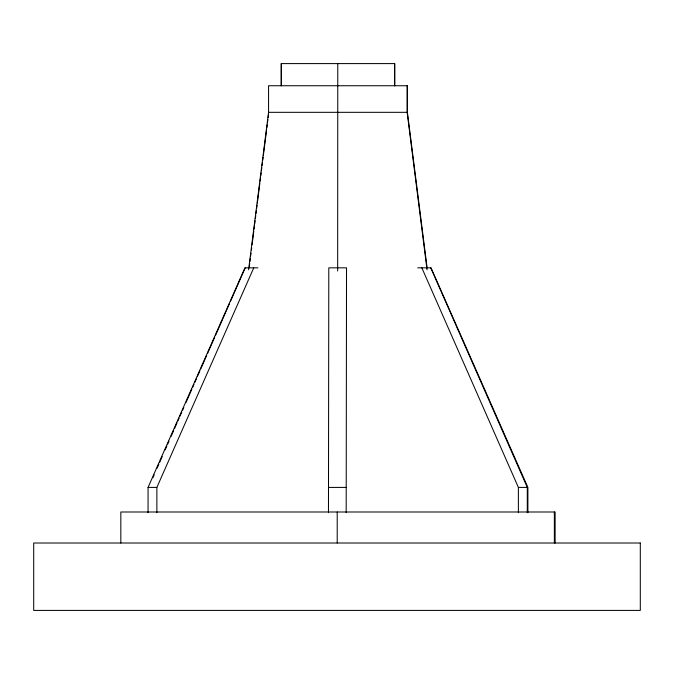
<?xml version="1.0" encoding="UTF-8"?>
<svg xmlns="http://www.w3.org/2000/svg" width="674" height="674" viewBox="0 0 674 674"><rect width="100%" height="100%" fill="white"/><g stroke="black" fill="none" stroke-linecap="round" stroke-linejoin="round"><path stroke-width="1.01" d="M337.666 270.99L337.775 63.592M328.465 512.661L328.802 267.839L346.529 267.839L346.183 512.661M248.596 269.794L268.564 112.322L268.564 85.741L407.391 85.741L407.391 112.322L427.097 267.704M249.304 266.66L249.7 263.534M249.961 261.445L250.357 258.319M250.618 256.238L251.014 253.104M251.41 249.978L251.68 247.889M252.076 244.763L253.786 231.207M254.047 229.118L254.443 225.992M254.705 223.903L255.101 220.777M255.37 218.688L255.758 215.562M256.027 213.481L256.423 210.347M256.684 208.266L257.08 205.132M257.342 203.051L259.844 183.235M260.113 181.146L260.509 178.02M260.771 175.931L261.167 172.805M261.428 170.724L261.824 167.59M262.085 165.509L262.481 162.375M262.742 160.294L263.138 157.16M263.408 155.079L266.567 130.048M266.828 127.967L267.224 124.833M267.485 122.752L267.881 119.618M268.151 117.537L268.547 114.403M152.905 477.782L154.169 474.892M157.135 468.152L158.828 464.302M159.679 462.372L162.215 456.593M165.181 449.853L166.874 446.003M167.725 444.073L168.989 441.184M171.112 436.373L173.648 430.593M174.499 428.664L177.035 422.893M177.885 420.964L179.158 418.074M180 416.144L181.694 412.294M182.544 410.373L183.808 407.484M185.931 402.664L191.854 389.184M192.705 387.255L193.977 384.365M194.82 382.444L196.513 378.586M197.364 376.665L199.9 370.885M200.751 368.956L206.674 355.476M207.525 353.547L214.72 337.177M215.57 335.256L229.539 303.477M230.39 301.548L245.21 267.839M148.061 512.661L148.061 487.412L244.94 267.839L257.923 267.839M156.874 512.661L156.874 487.412L253.753 267.839M268.564 112.322L407.391 112.322M417.695 267.839L431.015 267.839L527.894 487.412L527.894 512.661M148.061 487.412L156.874 487.412M328.465 487.412L346.183 487.412M421.84 267.839L518.382 487.412L527.287 487.412L527.287 512.661M430.745 267.839L527.287 487.412M427.046 269.794L407.147 112.322L407.147 85.741M555.123 543.008L555.123 511.996L120.831 511.996L120.831 543.008M554.357 511.996L554.357 543.008M518.382 487.412L518.382 512.661M394.779 85.741L394.779 63.592L281.176 63.592L281.176 85.741M394.585 63.592L394.585 85.741M337.211 511.996L337.211 543.008M281.37 63.592L281.37 85.741M640.3 543.008L33.7 543.008L33.7 610.408L640.3 610.408L640.3 543.008"/></g></svg>
